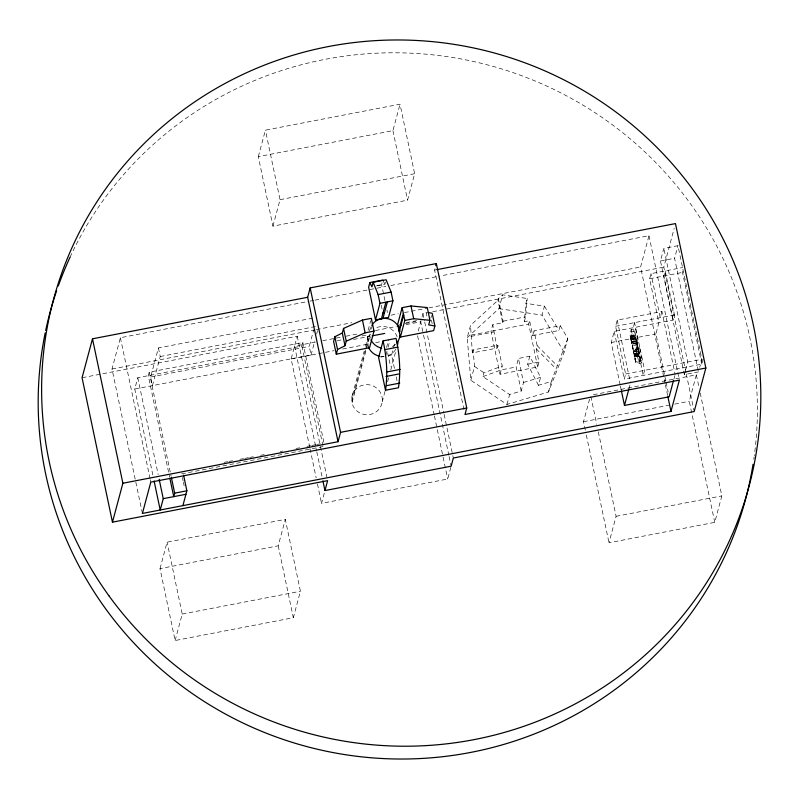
<?xml version="1.0" encoding="UTF-8"?>
<svg xmlns="http://www.w3.org/2000/svg" width="799" height="799" viewBox="0 0 799 799"><rect width="100%" height="100%" fill="white"/><g stroke="black" fill="none" stroke-linecap="round" stroke-linejoin="round"><path stroke-width="0.6" stroke-dasharray="4 3" d="M351.79 397.453A15.371 15.051 15 0 1 361.238 385.667L365.113 384.728A15.371 15.051 15 0 1 382.002 396.723A15.371 15.051 15 0 1 371.475 414.152A15.371 15.051 15 0 1 352.759 405.203L351.79 397.453L364.214 351.111M365.772 348.813L369.518 334.811L370.526 338.916M560.209 325.672L558.92 330.496L532.703 335.55L529.567 320.659L524.314 321.677L525.932 303.35L527.22 298.526L502.641 294.821L498.376 298.716L497.957 300.284L502.691 322.766L492.773 324.674L490.995 331.325L500.024 374.252L537.687 366.981L539.015 362.037L536.249 348.893L537.128 345.617L533.992 330.726L560.209 325.672L567.789 338.416L564.094 352.239L548.484 391.989L506.966 404.464L470.811 380.264L467.235 337.617L470.521 325.373L497.957 300.284M524.314 321.677L525.602 316.853L527.22 298.526M632.179 344.988L633.178 350.332L638.251 349.373L638.031 346.606L637.302 343.94L632.229 344.888L633.078 349.503L638.091 348.544L638.021 346.936L637.442 344.759L632.389 345.727L633.028 349.513M639.779 356.024L634.776 356.983L635.525 361.548L640.628 360.639L639.779 356.024L640.798 361.478L640.458 358.112M142.402 513.447L112.01 369.018L120.399 337.707L308.823 301.343M152.829 474.926L134.751 389.033L137.788 377.697L301.932 346.017L302.861 342.521L149.213 372.184L148.284 375.67L169.658 477.293M158.432 347.935L160.239 356.524L152.449 385.617L150.641 377.028L158.432 347.935L314.606 317.792M258.317 156.634L265.408 130.167L400.019 104.19L414.651 173.703L407.56 200.169L272.948 226.147L258.317 156.634L392.928 130.646L400.019 104.19M160 568.628L167.091 542.171L285.303 519.36L300.424 591.25L293.333 617.707L175.131 640.528L160 568.628L278.212 545.817L285.303 519.36M272.948 226.147L280.04 199.69L265.408 130.167M175.131 640.528L182.222 614.061L167.091 542.171M309.782 447.54L291.136 358.941L297.228 336.209L82.067 377.737M134.751 389.033L311.061 355.006L309.253 346.416L313.617 330.117M311.061 355.006L314.806 341.033M316.674 334.052L317.612 330.566M450.826 467.375L447.7 479.02L321.528 503.37L324.334 492.893M368.139 330.227L370.686 320.729M384.908 300.464L381.592 284.694L382.212 282.387M365.483 346.357L368.938 333.473M351.76 401.098L365.453 350.002M370.996 329.308L371.585 327.111M352.069 402.576L370.426 334.092M376.649 285.922L384.898 284.334L385.517 282.047M386.556 347.535L388.624 339.825M385.977 355.036L387.185 350.541L390.561 366.591M388.064 347.245L389.542 341.742M394.406 368.349L391.6 355.016L395.096 341.952M382.182 401.947L385.048 391.26M387.595 381.752L388.873 376.998M390.781 369.867L396.194 349.672M418.247 331.096L421.682 318.272M422.002 317.103L422.941 313.598L426.606 312.898M463.969 409.647L434.606 270.072L435.475 266.816M430.951 317.872L431.57 315.555M472.349 352.878L473.128 349.952L497.837 345.178L497.058 348.114L472.349 352.878L470.521 325.373M470.811 380.264L474.516 366.451L473.128 349.952M467.235 337.617L498.936 308.634L502.641 294.821M497.058 348.114L492.773 324.674M567.789 338.416L551.31 381.443L538.446 385.308L540.583 377.348L529.797 356.264L518.441 358.451L523.505 382.481L521.208 391.031L509.642 394.506L482.916 376.629L483.944 372.763L502.231 366.032L497.837 345.178M502.691 322.766L503.11 321.198L498.376 298.716M500.024 374.252L502.231 366.032M521.208 391.031L516.154 367.001L518.441 358.451M506.966 404.464L509.642 394.506M537.687 366.981L528.658 324.054L529.567 320.659M532.703 335.55L533.992 330.726M538.446 385.308L527.66 364.224L529.797 356.264M564.094 352.239L542.042 315.136L544.449 306.147L525.932 303.35M548.484 391.989L551.31 381.443M585.307 430.182L583.52 421.702L589.642 398.851M620.144 384.868L611.235 342.521L614.221 331.385L673.098 320.029L674.466 314.926L665.197 270.901L663.829 276.005L673.098 320.029M703.18 359.031L701.812 364.134L624.259 379.096L625.627 373.992L615.59 326.292L617.237 320.119L661.912 311.5L675.145 374.411M665.108 383.51L640.588 266.996L648.978 235.695L440.978 275.835M631.22 329.468L633.777 341.632L633.118 344.119L630.551 331.945L631.22 329.468L635.525 328.629L638.091 340.803L637.422 343.28L632.249 344.259L631.829 342.262L636.833 341.293L637.292 343.151L632.249 344.259M631.24 339.475L636.294 338.367L636.673 340.504L636.553 342.362L631.54 343.33L631.24 339.475L636.254 338.506M631.54 343.33L631.829 342.262M637.422 343.28L634.865 331.106L635.525 328.629M665.837 381.093L655.909 333.902L658.885 322.766L649.627 278.751L650.995 273.648L682.706 267.525M638.751 350.451L638.471 351.49L633.467 352.459L633.307 351.72L633.637 350.511L638.641 349.543L639.39 355.855L634.386 356.823L633.877 353.667L633.747 351.42L638.751 350.451L639.39 355.855M633.467 352.459L633.747 351.42M636.553 342.362L636.833 341.293M636.104 349.622L636.863 346.806L639.3 346.337L642.206 360.159L641.457 362.966L639.02 363.435L636.104 349.622L638.551 349.143L639.3 346.337M634.386 356.823L633.637 350.511M698.486 371.895L684.373 374.621L660.463 260.993L663.829 248.419L677.952 245.692L701.862 359.32L699.714 367.32M638.641 349.543L638.471 351.49M628.903 388.933L630.481 383.031M686.011 372.704L663.799 267.116L674.196 228.294M639.02 363.435L639.769 360.629L636.863 346.806M698.236 370.686L674.586 258.267L677.952 245.692M661.912 311.5L660.254 317.672L650.995 273.648M700.194 392.988L721.847 495.889L714.755 522.356L608.998 542.771L616.089 516.304L598.251 431.56M701.812 364.134L682.506 272.399L683.604 268.324M673.887 379.126L674.835 375.59M684.373 374.621L685.292 371.185M685.592 370.047L687.739 362.047L663.829 248.419M714.755 522.356L689.277 401.288L696.368 374.831L590.611 395.245M635.624 361.607L634.776 356.983M637.402 344.759L637.612 347.146M640.339 357.862C640.189 354.966 632.918 357.113 635.145 360.209M639.949 356.863L640.628 360.639M637.232 343.92L638.091 348.544M633.237 350.342L632.898 346.986M635.235 360.898L635.784 362.446L635.445 359.081M640.798 361.478L635.784 362.446M482.916 376.629L501.193 369.887L516.154 367.001M523.505 382.481L540.583 377.348M376.838 327.45L380.714 326.501A15.371 15.051 15 0 1 397.443 337.857M280.04 199.69L414.651 173.703M434.606 270.072L437.043 269.603M376.878 285.613L381.592 284.694M310.052 301.103L313.727 300.394M314.946 300.164L385.917 286.461M390.811 285.523L439.75 276.074M160.239 356.524L318.861 325.902M660.463 260.993L674.586 258.267M112.01 369.018L315.126 329.817M316.344 329.578L351.83 322.726M390.981 315.176L398.321 313.757M404.444 312.579L427.695 308.084M428.913 307.855L640.588 266.996M432.718 311.71L663.799 267.116M406.002 322.686L416.688 320.629M405.063 323.605L416.708 321.358M315.395 342.112L294.571 346.137L316.534 450.506M322.746 340.694L335.001 338.327M336.219 338.097L341.123 337.148M346.027 336.199L357.043 334.072M375.42 330.526L396.244 326.511M406.052 324.614L420.743 321.777L423.3 333.912M649.627 278.751L682.506 272.399M337.168 340.704L343.111 339.555M362.117 335.89L366.871 334.971L368.329 341.912M150.641 377.028L309.253 346.416M353.528 339.445L369.837 336.299L369.518 334.811M291.136 358.941L324.214 352.559M325.443 352.319L334.012 350.671M342.591 349.013L368.319 344.049M375.67 342.631L381.792 341.443M503.11 321.198L525.602 316.853M471.33 335.021L528.658 324.054M470.961 336.379L493.662 331.994M380.843 357.093L384.169 356.444M388.044 355.695L391.6 355.016M615.59 326.292L674.466 314.926M630.551 331.945L634.865 331.106M629.912 335.6L634.925 334.631L635.674 335.42L630.661 336.389L629.912 335.6L630.96 340.584L635.974 339.615L635.874 336.399L630.87 337.368L630.96 340.584M630.081 336.399L635.095 335.43L635.974 339.615M630.291 336.599L635.724 336.059L635.764 337.548L630.761 338.516L630.371 336.679L630.761 338.516M630.721 337.018L635.724 336.059M611.235 342.521L655.909 333.902M630.771 338.876L635.774 337.907M630.791 339.745L635.794 338.786M631.659 341.473L636.673 340.504M633.777 341.632L638.091 340.803M631.38 342.541L636.384 341.572M527.66 364.224L539.015 362.037M633.307 351.72L638.87 350.621M633.877 353.667L639 352.788M633.977 354.147L638.99 353.178M634.476 354.506L639.48 353.548M634.496 354.986L639.5 354.017M634.706 355.615L639.719 354.646M634.216 356.034L639.22 355.066M639.769 360.629L642.206 360.159M625.627 373.992L701.961 359.26M224.03 462.381L227.685 461.672M228.904 461.432L232.569 460.733M239.88 459.315L243.535 458.616M244.764 458.376L248.419 457.667M249.638 457.437L253.293 456.728M260.614 455.32L264.269 454.611M280.119 451.555L282.556 451.075M295.97 448.489L299.635 447.79M306.946 446.371L310.611 445.662M311.83 445.433L315.485 444.723M316.704 444.494L320.359 443.785M181.633 473.867L323.086 446.571M583.52 421.702L668.613 405.283M674.696 404.104L689.277 401.288M616.089 516.304L721.847 495.889M182.222 614.061L300.424 591.25M632.389 345.727L632.778 346.726M634.935 357.832L635.325 358.831M498.936 308.634L542.042 315.136M638.251 349.373L637.692 347.825M474.516 366.451L483.944 372.763M537.128 345.617L557.093 365.672M536.249 348.893L556.214 368.938M544.449 306.147L558.92 330.496M382.831 280.069L384.898 284.334M368.359 346.976L367.39 339.225A15.371 15.051 15 0 1 369.368 333.692M696.368 374.831L699.175 388.144M686.271 373.922L693.932 410.326M648.978 235.695L679.37 380.124M666.086 382.302L668.124 391.979M665.367 384.728L667.664 395.645M638.551 349.143L641.457 362.966M634.925 334.631L635.095 335.43M630.661 336.389L630.87 337.368M631.28 339.325L632.289 344.119M617.237 320.119L630.221 381.822M614.221 331.385L624.259 379.096M620.404 386.077L621.163 389.712M590.87 396.454L596.723 424.299M586.326 435.016L608.998 542.771M392.928 130.646L407.56 200.169M431.44 320.189L432.169 323.675M426.027 312.109L427.485 319.071M422.941 313.598L424.469 320.888M424.728 322.097L443.874 413.123M444.134 414.341L452.564 454.391M452.813 455.6L453.333 458.027M423.56 335.131L448.838 455.28M449.098 456.499L450.886 464.998M417.567 335.8L434.167 414.691M434.426 415.909L442.856 455.959M443.105 457.168L447.7 479.02M386.956 310.162L387.465 312.589M381.243 305.168L382.212 309.742M396.184 376.838L397.213 381.692M302.861 342.521L324.024 443.075M301.932 346.017L322.826 445.353M297.228 336.209L320.209 445.442M320.469 446.651L326.851 476.993M316.794 451.725L322.147 477.213M310.032 448.758L316.164 477.882M317.443 483.954L321.528 503.37M278.212 545.817L293.333 617.707M182.392 477.472L183.151 481.078M183.4 482.276L184.16 485.882M149.213 372.184L171.106 476.214M137.788 377.697L158.152 474.476M120.399 337.707L150.022 478.501M150.272 479.71L150.791 482.137M395.505 344.279A15.371 15.051 15 0 1 392.309 346.606M369.557 331.166A15.371 15.051 15 0 1 370.626 327.39M395.815 349.263A15.371 15.051 15 0 1 388.344 355.505M383.47 356.534A15.371 15.051 15 0 1 380.454 356.374M70.082 257.128A360.099 352.619 15 0 1 496.359 67.346A360.099 352.619 15 0 1 754.306 455.7M754.136 456.928A360.099 352.619 15 0 1 753.787 459.385M634.586 322.626L633.217 327.72L643.265 375.43L644.623 370.327L634.586 322.626"/><path stroke-width="1.2" d="M372.474 323.805L374.012 331.116L369.557 347.735L336.289 354.157L333.602 341.393L334.841 336.759L342.322 332.993L343.54 328.429L362.456 320.059L371.325 318.352L372.474 323.805L371.885 326.012M399.22 331.605L397.682 324.294L402.137 307.675L411.006 305.967L427.245 307.545L429.932 320.299L428.713 324.873L434.876 326.002L433.637 330.636L400.369 337.058L399.22 331.605L403.675 314.986L402.137 307.675M705.847 368.019L464.988 414.501L466.736 407.989L436.344 263.56L310.172 287.91L307.655 297.288L92.494 338.816L82.067 377.737L112.459 522.166L327.62 480.638L324.963 490.556L451.135 466.207L453.333 458.027L694.191 411.545L705.847 368.019L675.465 223.59L437.043 269.603M112.459 522.166L122.886 483.245L92.494 338.816M159.171 479.31L163.246 498.666L160.209 510.002L154.097 480.968M171.356 477.432L174.671 493.153L173.733 496.648L169.917 478.501M182.891 505.627L186.866 490.796L183.58 475.185M336.289 354.157L337.528 349.523L334.841 336.759M337.528 349.523L345.008 345.757L346.227 341.193L343.54 328.429M369.867 282.566L368.629 287.201L375.51 319.94L388.484 317.433L392.938 300.814L391.101 292.084L386.127 279.76L373.163 282.267L371.935 286.841L369.867 282.566L382.831 280.069M122.886 483.245L338.047 441.717L340.564 432.339L310.172 287.91M375.51 319.94L379.964 303.32L378.127 294.591L373.163 282.267M381.433 318.801L385.887 302.182L392.938 300.814M382.941 318.501L387.395 301.882M383.081 340.893L378.626 357.513L385.517 390.252L398.481 387.755C400.838 371.535 399.67 354.666 396.054 338.396L383.081 340.893C386.696 357.173 387.875 374.042 385.517 390.252M398.911 330.117L403.355 313.498M400.369 337.058L404.823 320.439L403.675 314.986M435.765 265.727L436.344 263.56M673.567 380.304L669.143 396.813L624.478 405.443L628.903 388.933M670.98 411.425L679.37 380.124L150.791 482.137L142.402 513.447L670.98 411.425L667.914 396.863M346.227 341.193L365.143 332.823L374.012 331.116M378.127 294.591L391.101 292.084M379.964 303.32L385.887 302.182M404.823 320.439L413.692 318.721L429.932 320.299M372.124 335.86L384.748 333.423M384.918 349.622L397.882 347.126M387.225 371.895L400.189 369.388M385.997 376.469L398.971 373.962M386.756 385.617L399.73 383.121M340.564 432.339L466.736 407.989M174.671 493.153L186.866 490.796M163.246 498.666L185.927 494.291M428.074 312.489L432.189 313.238L434.876 326.002M621.422 390.921L624.478 405.443M411.006 305.967L413.692 318.721M362.456 320.059L365.143 332.823M342.322 332.993L345.008 345.757M307.655 297.288L338.047 441.717M322.916 480.848L324.963 490.556M399.949 335.67A15.371 15.051 15 0 1 396.843 342.821M381.632 348.144A15.371 15.051 15 0 1 370.926 339.825M372.654 324.024A15.371 15.051 15 0 1 399.979 331.735M379.475 356.204A15.371 15.051 15 0 1 368.359 346.976M397.932 341.762A15.371 15.051 15 0 1 397.383 345.657M753.038 464.289A360.099 352.619 15 0 1 334.591 752.858A360.099 352.619 15 0 1 45.183 332.913M45.693 330.476A360.099 352.619 15 0 1 56.659 290.666M58.307 285.932A360.099 352.619 15 0 1 70.082 257.128M400.728 325.702L400.409 324.504L400.728 325.702M384.149 312.888L382.931 313.188L384.149 312.888M109.133 596.054A360.099 352.619 15 0 0 728.918 541.872A360.099 352.619 15 0 0 365.602 41.358A360.099 352.619 15 0 0 109.133 596.054"/></g></svg>
